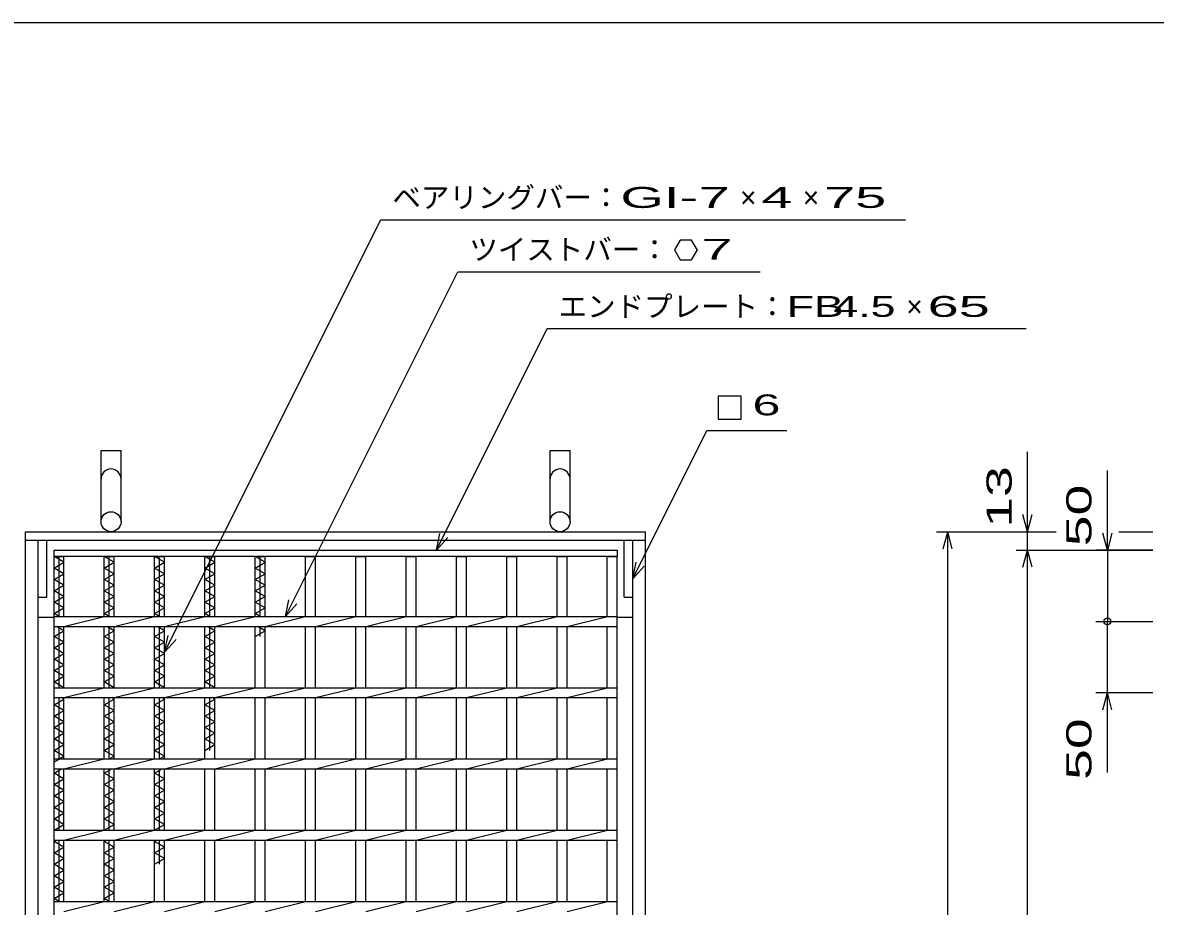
# Model space of a CAD drawing. Units: millimetres, scale not verified. Extents: x -1456 to 1389, y -1026 to 839.
# Drawn here: x -900 to -105, y 218 to 839 of the extents above; entities that cross this region are included whole.
import ezdxf
from ezdxf.enums import TextEntityAlignment as Align

# ---------------------------------------------------------------- set-up
doc = ezdxf.new("R2010")
doc.units = ezdxf.units.MM
doc.header["$LTSCALE"] = 8
for name, color, linetype, lineweight in [('0_2', 150, 'Continuous', 25), ('16', 3, 'Continuous', 25), ('19', 6, 'Continuous', 25), ('22', 4, 'Continuous', 25)]:
    doc.layers.add(name, color=color, linetype=linetype, lineweight=lineweight)
doc.styles.add('ベクトル', font='')
doc.styles.get('ベクトル').set_extended_font_data('ベクトル')

msp = doc.modelspace()

# ---------------------------------------------------------------- linework, layer by layer
at = {"layer": '0_2'}
msp.add_line((-1379.2, 838.8), (1388.8, 838.8), dxfattribs=at)
at = {"layer": '16'}
for p, q in [((-878, 468.5), (-483, 468.5)), ((-878, 464), (-878, 468.5)), ((-483, 464), (-878, 464)), ((-878, -227), (-878, 464)), ((-878, 464), (-871, 464)), ((-871, 460), (-878, 464)), ((-874.5, 422), (-874.5, 464)), ((-871, 422), (-871, 464)), ((-842.7, 422), (-842.7, 464)), ((-842.7, 464), (-835.7, 464)), ((-835.7, 460), (-842.7, 464)), ((-839.2, 422), (-839.2, 464)), ((-835.7, 422), (-835.7, 464)), ((-807.4, 422), (-807.4, 464)), ((-807.4, 464), (-800.4, 464)), ((-800.4, 460), (-807.4, 464)), ((-803.9, 422), (-803.9, 464)), ((-800.4, 422), (-800.4, 464)), ((-772.1, 422), (-772.1, 464)), ((-772.1, 464), (-765.1, 464)), ((-765.1, 460), (-772.1, 464)), ((-768.6, 422), (-768.6, 464)), ((-765.1, 422), (-765.1, 464)), ((-736.8, 422), (-736.8, 464)), ((-736.8, 464), (-729.8, 464)), ((-729.8, 460), (-736.8, 464)), ((-733.3, 422), (-733.3, 464)), ((-729.8, 422), (-729.8, 464)), ((-701.5, 422), (-701.5, 464)), ((-701.5, 464), (-694.5, 464)), ((-694.5, 422), (-694.5, 464)), ((-666.2, 422), (-666.2, 464)), ((-666.2, 464), (-659.2, 464)), ((-659.2, 422), (-659.2, 464)), ((-630.9, 422), (-630.9, 464)), ((-630.9, 464), (-623.9, 464)), ((-623.9, 422), (-623.9, 464)), ((-595.6, 422), (-595.6, 464)), ((-595.6, 464), (-588.6, 464)), ((-588.6, 422), (-588.6, 464)), ((-560.3, 422), (-560.3, 464)), ((-560.3, 464), (-553.3, 464)), ((-553.3, 422), (-553.3, 464)), ((-525, 422), (-525, 464)), ((-525, 464), (-518, 464)), ((-518, 422), (-518, 464)), ((-490, 422), (-490, 464)), ((-490, 464), (-483, 464)), ((-483, 468.5), (-483, 464)), ((-483, -227), (-483, 464)), ((-878, 456), (-871, 460)), ((-871, 452), (-878, 456)), ((-842.7, 456), (-835.7, 460)), ((-835.7, 452), (-842.7, 456)), ((-807.4, 456), (-800.4, 460)), ((-800.4, 452), (-807.4, 456)), ((-772.1, 456), (-765.1, 460)), ((-765.1, 452), (-772.1, 456)), ((-736.8, 456), (-729.8, 460)), ((-729.8, 452), (-736.8, 456)), ((-878, 448), (-871, 452)), ((-871, 444), (-878, 448)), ((-842.7, 448), (-835.7, 452)), ((-835.7, 444), (-842.7, 448)), ((-807.4, 448), (-800.4, 452)), ((-800.4, 444), (-807.4, 448)), ((-772.1, 448), (-765.1, 452)), ((-765.1, 444), (-772.1, 448)), ((-736.8, 448), (-729.8, 452)), ((-729.8, 444), (-736.8, 448)), ((-878, 440), (-871, 444)), ((-871, 436), (-878, 440)), ((-842.7, 440), (-835.7, 444)), ((-835.7, 436), (-842.7, 440)), ((-807.4, 440), (-800.4, 444)), ((-800.4, 436), (-807.4, 440)), ((-772.1, 440), (-765.1, 444)), ((-765.1, 436), (-772.1, 440)), ((-736.8, 440), (-729.8, 444)), ((-729.8, 436), (-736.8, 440)), ((-878, 432), (-871, 436)), ((-871, 428), (-878, 432)), ((-842.7, 432), (-835.7, 436)), ((-835.7, 428), (-842.7, 432)), ((-807.4, 432), (-800.4, 436)), ((-800.4, 428), (-807.4, 432)), ((-772.1, 432), (-765.1, 436)), ((-765.1, 428), (-772.1, 432)), ((-736.8, 432), (-729.8, 436)), ((-729.8, 428), (-736.8, 432)), ((-878, 424), (-871, 428)), ((-874.5, 422), (-878, 424)), ((-878, 422), (-483, 422)), ((-878, 415), (-878, 422)), ((-871, 415), (-842.7, 422)), ((-842.7, 424), (-835.7, 428)), ((-839.2, 422), (-842.7, 424)), ((-835.7, 415), (-807.4, 422)), ((-807.4, 424), (-800.4, 428)), ((-803.9, 422), (-807.4, 424)), ((-800.4, 415), (-772.1, 422)), ((-772.1, 424), (-765.1, 428)), ((-768.6, 422), (-772.1, 424)), ((-765.1, 415), (-736.8, 422)), ((-736.8, 424), (-729.8, 428)), ((-733.3, 422), (-736.8, 424)), ((-729.8, 415), (-701.5, 422)), ((-694.5, 415), (-666.2, 422)), ((-659.2, 415), (-630.9, 422)), ((-623.9, 415), (-595.6, 422)), ((-588.6, 415), (-560.3, 422)), ((-553.3, 415), (-525, 422)), ((-518, 415), (-489.7, 422)), ((-483, 415), (-483, 422)), ((-878, 415), (-483, 415)), ((-871, 412), (-876.25, 415)), ((-874.5, 372), (-874.5, 415)), ((-871, 372), (-871, 415)), ((-842.7, 372), (-842.7, 415)), ((-835.7, 412), (-840.95, 415)), ((-839.2, 372), (-839.2, 415)), ((-835.7, 372), (-835.7, 415)), ((-807.4, 372), (-807.4, 415)), ((-800.4, 412), (-805.65, 415)), ((-803.9, 372), (-803.9, 415)), ((-800.4, 372), (-800.4, 415)), ((-772.1, 372), (-772.1, 415)), ((-765.1, 412), (-770.35, 415)), ((-768.6, 372), (-768.6, 415)), ((-765.1, 372), (-765.1, 415)), ((-736.8, 372), (-736.8, 415)), ((-729.8, 412), (-735.05, 415)), ((-733.3, 408), (-733.3, 415)), ((-729.8, 372), (-729.8, 415)), ((-701.5, 372), (-701.5, 415)), ((-694.5, 372), (-694.5, 415)), ((-666.2, 372), (-666.2, 415)), ((-659.2, 372), (-659.2, 415)), ((-630.9, 372), (-630.9, 415)), ((-623.9, 372), (-623.9, 415)), ((-595.6, 372), (-595.6, 415)), ((-588.6, 372), (-588.6, 415)), ((-560.3, 372), (-560.3, 415)), ((-553.3, 372), (-553.3, 415)), ((-525, 372), (-525, 415)), ((-518, 372), (-518, 415)), ((-490, 372), (-490, 415)), ((-878, 408), (-871, 412)), ((-871, 404), (-878, 408)), ((-842.7, 408), (-835.7, 412)), ((-835.7, 404), (-842.7, 408)), ((-807.4, 408), (-800.4, 412)), ((-800.4, 404), (-807.4, 408)), ((-772.1, 408), (-765.1, 412)), ((-765.1, 404), (-772.1, 408)), ((-736.8, 408), (-729.8, 412)), ((-878, 400), (-871, 404)), ((-871, 396), (-878, 400)), ((-842.7, 400), (-835.7, 404)), ((-835.7, 396), (-842.7, 400)), ((-807.4, 400), (-800.4, 404)), ((-800.4, 396), (-807.4, 400)), ((-772.1, 400), (-765.1, 404)), ((-765.1, 396), (-772.1, 400)), ((-878, 392), (-871, 396)), ((-871, 388), (-878, 392)), ((-842.7, 392), (-835.7, 396)), ((-835.7, 388), (-842.7, 392)), ((-807.4, 392), (-800.4, 396)), ((-800.4, 388), (-807.4, 392)), ((-772.1, 392), (-765.1, 396)), ((-765.1, 388), (-772.1, 392)), ((-878, 384), (-871, 388)), ((-871, 380), (-878, 384)), ((-842.7, 384), (-835.7, 388)), ((-835.7, 380), (-842.7, 384)), ((-807.4, 384), (-800.4, 388)), ((-800.4, 380), (-807.4, 384)), ((-772.1, 384), (-765.1, 388)), ((-765.1, 380), (-772.1, 384)), ((-878, 376), (-871, 380)), ((-871, 372), (-878, 376)), ((-842.7, 376), (-835.7, 380)), ((-835.7, 372), (-842.7, 376)), ((-807.4, 376), (-800.4, 380)), ((-800.4, 372), (-807.4, 376)), ((-772.1, 376), (-765.1, 380)), ((-765.1, 372), (-772.1, 376)), ((-878, 372), (-483, 372)), ((-878, 365), (-878, 372)), ((-871, 365), (-842.7, 372)), ((-835.7, 365), (-807.4, 372)), ((-800.4, 365), (-772.1, 372)), ((-765.1, 365), (-736.8, 372)), ((-729.8, 365), (-701.5, 372)), ((-694.5, 365), (-666.2, 372)), ((-659.2, 365), (-630.9, 372)), ((-623.9, 365), (-595.6, 372)), ((-588.6, 365), (-560.3, 372)), ((-553.3, 365), (-525, 372)), ((-518, 365), (-489.7, 372)), ((-483, 365), (-483, 372)), ((-878, 365), (-483, 365)), ((-878, 360), (-871, 364)), ((-871, 356), (-878, 360)), ((-874.5, 322), (-874.5, 365)), ((-871, 364), (-872.75, 365)), ((-871, 322), (-871, 365)), ((-842.7, 322), (-842.7, 365)), ((-842.7, 360), (-835.7, 364)), ((-835.7, 356), (-842.7, 360)), ((-839.2, 322), (-839.2, 365)), ((-835.7, 364), (-837.45, 365)), ((-835.7, 322), (-835.7, 365)), ((-807.4, 322), (-807.4, 365)), ((-807.4, 360), (-800.4, 364)), ((-800.4, 356), (-807.4, 360)), ((-803.9, 322), (-803.9, 365)), ((-800.4, 364), (-802.15, 365)), ((-800.4, 322), (-800.4, 365)), ((-772.1, 322), (-772.1, 365)), ((-772.1, 360), (-765.1, 364)), ((-765.1, 356), (-772.1, 360)), ((-768.6, 328), (-768.6, 365)), ((-765.1, 364), (-766.85, 365)), ((-765.1, 322), (-765.1, 365)), ((-736.8, 322), (-736.8, 365)), ((-729.8, 322), (-729.8, 365)), ((-701.5, 322), (-701.5, 365)), ((-694.5, 322), (-694.5, 365)), ((-666.2, 322), (-666.2, 365)), ((-659.2, 322), (-659.2, 365)), ((-630.9, 322), (-630.9, 365)), ((-623.9, 322), (-623.9, 365)), ((-595.6, 322), (-595.6, 365)), ((-588.6, 322), (-588.6, 365)), ((-560.3, 322), (-560.3, 365)), ((-553.3, 322), (-553.3, 365)), ((-525, 322), (-525, 365)), ((-518, 322), (-518, 365)), ((-490, 322), (-490, 365)), ((-878, 352), (-871, 356)), ((-871, 348), (-878, 352)), ((-842.7, 352), (-835.7, 356)), ((-835.7, 348), (-842.7, 352)), ((-807.4, 352), (-800.4, 356)), ((-800.4, 348), (-807.4, 352)), ((-772.1, 352), (-765.1, 356)), ((-765.1, 348), (-772.1, 352)), ((-878, 344), (-871, 348)), ((-871, 340), (-878, 344)), ((-842.7, 344), (-835.7, 348)), ((-835.7, 340), (-842.7, 344)), ((-807.4, 344), (-800.4, 348)), ((-800.4, 340), (-807.4, 344)), ((-772.1, 344), (-765.1, 348)), ((-765.1, 340), (-772.1, 344)), ((-878, 336), (-871, 340)), ((-871, 332), (-878, 336)), ((-842.7, 336), (-835.7, 340)), ((-835.7, 332), (-842.7, 336)), ((-807.4, 336), (-800.4, 340)), ((-800.4, 332), (-807.4, 336)), ((-772.1, 336), (-765.1, 340)), ((-765.1, 332), (-772.1, 336)), ((-878, 328), (-871, 332)), ((-871, 324), (-878, 328)), ((-842.7, 328), (-835.7, 332)), ((-835.7, 324), (-842.7, 328)), ((-807.4, 328), (-800.4, 332)), ((-800.4, 324), (-807.4, 328)), ((-772.1, 328), (-765.1, 332)), ((-878, 320), (-871, 324)), ((-878, 322), (-483, 322)), ((-878, 315), (-878, 322)), ((-871, 315), (-842.7, 322)), ((-839.2, 322), (-835.7, 324)), ((-835.7, 315), (-807.4, 322)), ((-803.9, 322), (-800.4, 324)), ((-800.4, 315), (-772.1, 322)), ((-765.1, 315), (-736.8, 322)), ((-729.8, 315), (-701.5, 322)), ((-694.5, 315), (-666.2, 322)), ((-659.2, 315), (-630.9, 322)), ((-623.9, 315), (-595.6, 322)), ((-588.6, 315), (-560.3, 322)), ((-553.3, 315), (-525, 322)), ((-518, 315), (-489.7, 322)), ((-483, 315), (-483, 322)), ((-878, 315), (-483, 315)), ((-878, 312), (-872.75, 315)), ((-871, 308), (-878, 312)), ((-874.5, 272), (-874.5, 315)), ((-871, 272), (-871, 315)), ((-842.7, 272), (-842.7, 315)), ((-842.7, 312), (-837.45, 315)), ((-835.7, 308), (-842.7, 312)), ((-839.2, 272), (-839.2, 315)), ((-835.7, 272), (-835.7, 315)), ((-807.4, 272), (-807.4, 315)), ((-807.4, 312), (-802.15, 315)), ((-800.4, 308), (-807.4, 312)), ((-803.9, 272), (-803.9, 315)), ((-800.4, 272), (-800.4, 315)), ((-772.1, 272), (-772.1, 315)), ((-765.1, 272), (-765.1, 315)), ((-736.8, 272), (-736.8, 315)), ((-729.8, 272), (-729.8, 315)), ((-701.5, 272), (-701.5, 315)), ((-694.5, 272), (-694.5, 315)), ((-666.2, 272), (-666.2, 315)), ((-659.2, 272), (-659.2, 315)), ((-630.9, 272), (-630.9, 315)), ((-623.9, 272), (-623.9, 315)), ((-595.6, 272), (-595.6, 315)), ((-588.6, 272), (-588.6, 315)), ((-560.3, 272), (-560.3, 315)), ((-553.3, 272), (-553.3, 315)), ((-525, 272), (-525, 315)), ((-518, 272), (-518, 315)), ((-490, 272), (-490, 315)), ((-878, 304), (-871, 308)), ((-871, 300), (-878, 304)), ((-842.7, 304), (-835.7, 308)), ((-835.7, 300), (-842.7, 304)), ((-807.4, 304), (-800.4, 308)), ((-800.4, 300), (-807.4, 304)), ((-878, 296), (-871, 300)), ((-871, 292), (-878, 296)), ((-842.7, 296), (-835.7, 300)), ((-835.7, 292), (-842.7, 296)), ((-807.4, 296), (-800.4, 300)), ((-800.4, 292), (-807.4, 296)), ((-878, 288), (-871, 292)), ((-871, 284), (-878, 288)), ((-842.7, 288), (-835.7, 292)), ((-835.7, 284), (-842.7, 288)), ((-807.4, 288), (-800.4, 292)), ((-800.4, 284), (-807.4, 288)), ((-878, 280), (-871, 284)), ((-871, 276), (-878, 280)), ((-842.7, 280), (-835.7, 284)), ((-835.7, 276), (-842.7, 280)), ((-807.4, 280), (-800.4, 284)), ((-800.4, 276), (-807.4, 280)), ((-878, 272), (-871, 276)), ((-878, 272), (-483, 272)), ((-878, 265), (-878, 272)), ((-871, 265), (-842.7, 272)), ((-842.7, 272), (-835.7, 276)), ((-835.7, 265), (-807.4, 272)), ((-807.4, 272), (-800.4, 276)), ((-800.4, 265), (-772.1, 272)), ((-765.1, 265), (-736.8, 272)), ((-729.8, 265), (-701.5, 272)), ((-694.5, 265), (-666.2, 272)), ((-659.2, 265), (-630.9, 272)), ((-623.9, 265), (-595.6, 272)), ((-588.6, 265), (-560.3, 272)), ((-553.3, 265), (-525, 272)), ((-518, 265), (-489.7, 272)), ((-483, 265), (-483, 272)), ((-878, 265), (-483, 265)), ((-878, 264), (-876.25, 265)), ((-871, 260), (-878, 264)), ((-874.5, 222), (-874.5, 265)), ((-871, 222), (-871, 265)), ((-842.7, 222), (-842.7, 265)), ((-842.7, 264), (-840.95, 265)), ((-835.7, 260), (-842.7, 264)), ((-839.2, 222), (-839.2, 265)), ((-835.7, 222), (-835.7, 265)), ((-807.4, 222), (-807.4, 265)), ((-807.4, 264), (-805.65, 265)), ((-800.4, 260), (-807.4, 264)), ((-803.9, 248), (-803.9, 265)), ((-800.4, 222), (-800.4, 265)), ((-772.1, 222), (-772.1, 265)), ((-765.1, 222), (-765.1, 265)), ((-736.8, 222), (-736.8, 265)), ((-729.8, 222), (-729.8, 265)), ((-701.5, 222), (-701.5, 265)), ((-694.5, 222), (-694.5, 265)), ((-666.2, 222), (-666.2, 265)), ((-659.2, 222), (-659.2, 265)), ((-630.9, 222), (-630.9, 265)), ((-623.9, 222), (-623.9, 265)), ((-595.6, 222), (-595.6, 265)), ((-588.6, 222), (-588.6, 265)), ((-560.3, 222), (-560.3, 265)), ((-553.3, 222), (-553.3, 265)), ((-525, 222), (-525, 265)), ((-518, 222), (-518, 265)), ((-490, 222), (-490, 265)), ((-878, 256), (-871, 260)), ((-871, 252), (-878, 256)), ((-842.7, 256), (-835.7, 260)), ((-835.7, 252), (-842.7, 256)), ((-807.4, 256), (-800.4, 260)), ((-800.4, 252), (-807.4, 256)), ((-878, 248), (-871, 252)), ((-871, 244), (-878, 248)), ((-842.7, 248), (-835.7, 252)), ((-835.7, 244), (-842.7, 248)), ((-807.4, 248), (-800.4, 252)), ((-878, 240), (-871, 244)), ((-871, 236), (-878, 240)), ((-842.7, 240), (-835.7, 244)), ((-835.7, 236), (-842.7, 240)), ((-878, 232), (-871, 236)), ((-871, 228), (-878, 232)), ((-842.7, 232), (-835.7, 236)), ((-835.7, 228), (-842.7, 232)), ((-878, 224), (-871, 228)), ((-874.5, 222), (-878, 224)), ((-842.7, 224), (-835.7, 228)), ((-839.2, 222), (-842.7, 224)), ((-878, 222), (-483, 222)), ((-878, 215), (-878, 222)), ((-871, 215), (-842.7, 222)), ((-835.7, 215), (-807.4, 222)), ((-800.4, 215), (-772.1, 222)), ((-765.1, 215), (-736.8, 222)), ((-729.8, 215), (-701.5, 222)), ((-694.5, 215), (-666.2, 222)), ((-659.2, 215), (-630.9, 222)), ((-623.9, 215), (-595.6, 222)), ((-588.6, 215), (-560.3, 222)), ((-553.3, 215), (-525, 222)), ((-518, 215), (-489.7, 222)), ((-483, 215), (-483, 222))]:
    msp.add_line(p, q, dxfattribs=at)
at = {"layer": '19'}
for p, q in [((-845, 488.5), (-845, 538.5)), ((-845, 538.5), (-831, 538.5)), ((-831, 488.5), (-831, 538.5)), ((-530, 488.5), (-530, 538.5)), ((-530, 538.5), (-516, 538.5)), ((-516, 488.5), (-516, 538.5)), ((-898, 481.5), (-463, 481.5)), ((-898, -244.5), (-898, 481.5)), ((-463, -244.5), (-463, 481.5)), ((-898, 475.5), (-463, 475.5)), ((-889, -238.5), (-889, 475.5)), ((-889, 475.5), (-883, 475.5)), ((-889, 435.5), (-889, 475.5)), ((-883, 435.5), (-883, 475.5)), ((-478, 475.5), (-472, 475.5)), ((-478, 435.5), (-478, 475.5)), ((-472, -238.5), (-472, 475.5)), ((-472, 435.5), (-472, 475.5)), ((-889, 435.5), (-883, 435.5)), ((-478, 435.5), (-472, 435.5)), ((-889, 421.5), (-878, 421.5)), ((-483, 421.5), (-472, 421.5))]:
    msp.add_line(p, q, dxfattribs=at)
for centre in [(-838, 488.5), (-523, 488.5)]:
    msp.add_circle(centre, 7, dxfattribs=at)
for centre in [(-838, 518.5), (-523, 518.5)]:
    msp.add_arc(centre, 7, 0, 180, dxfattribs=at)
at = {"layer": '22'}
for p, q in [((-800.4, 397), (-648.65, 700.5)), ((-648.65, 700.5), (-280.65, 700.5)), ((-438.65, 686.212), (-442.65, 679.284)), ((-430.65, 686.212), (-438.65, 686.212)), ((-426.65, 679.2), (-430.65, 686.212)), ((-442.65, 679.284), (-438.65, 672.356)), ((-430.65, 672.356), (-426.65, 679.284)), ((-438.65, 672.356), (-430.65, 672.356)), ((-715.65, 422), (-594.65, 664)), ((-594.65, 664), (-382.65, 664)), ((-609.75, 468.5), (-532, 624)), ((-532, 624), (-196, 624)), ((-396, 576.5), (-412, 576.5)), ((-412, 576.5), (-412, 560.5)), ((-396, 560.5), (-396, 576.5)), ((-412, 560.5), (-396, 560.5)), ((-472, 448.5), (-420, 552.5)), ((-420, 552.5), (-364, 552.5)), ((-195, 481.5), (-195, 537.5)), ((-139, 468.5), (-139, 524.5)), ((-195, 481.5), (-198.2, 493.5)), ((-195, 481.5), (-191.8, 493.5)), ((-609.75, 468.5), (-607.35, 480.18)), ((-609.75, 468.5), (-601.75, 477.3)), ((-259, 481.5), (-175, 481.5)), ((-254.2, 469.5), (-251, 481.5)), ((-247.8, 469.5), (-251, 481.5)), ((-251, -244.5), (-251, 481.5)), ((-203, 481.5), (-175, 481.5)), ((-195, 468.5), (-195, 481.5)), ((-139, 468.5), (-142.2, 480.5)), ((-135.8, 480.5), (-139, 468.5)), ((-131, 481.5), (-107, 481.5)), ((-131, 481.5), (-107, 481.5)), ((-203, 468.5), (-107, 468.5)), ((-198.2, 456.5), (-195, 468.5)), ((-191.8, 456.5), (-195, 468.5)), ((-195, -231.5), (-195, 468.5)), ((-107, 468.5), (-147, 468.5)), ((-139, 468.5), (-139, 418.5)), ((-472, 448.5), (-469.6, 460.18)), ((-472, 448.5), (-464, 457.3)), ((-715.65, 422), (-713.25, 433.68)), ((-715.65, 422), (-707.65, 430.8)), ((-147, 418.5), (-107, 418.5)), ((-139, 368.5), (-139, 418.5)), ((-800.4, 397), (-798, 408.68)), ((-800.4, 397), (-792.4, 405.8)), ((-147, 368.5), (-107, 368.5)), ((-142.2, 356.5), (-139, 368.5)), ((-135.8, 356.5), (-139, 368.5)), ((-139, 312.5), (-139, 368.5))]:
    msp.add_line(p, q, dxfattribs=at)
msp.add_circle((-139, 418.5), 2.4, dxfattribs=at)

# ---------------------------------------------------------------- texts
at = {"layer": '22', "color": 2, "style": 'ベクトル'}
for s, p in [('ベアリングバー：', (-640.65, 716.1)), ('×', (-396.65, 716.1)), ('×', (-352.65, 716.1)), ('ツイストバー：', (-586.65, 679.6)), ('エンドプレート：', (-524, 639.6)), ('×', (-280, 639.6))]:
    msp.add_text(s, height=14.66, dxfattribs=at).set_placement(p, align=Align.MIDDLE_LEFT)
for s, width, p in [('GI-', 2, (-480.65, 716.1)), (' 7 ', 2, (-436.65, 716.1)), (' 4 ', 2, (-392.65, 716.1)), (' 75 ', 2, (-348.65, 716.1)), (' 7 ', 2, (-434.65, 679.684)), ('FB', 1.6, (-364, 639.6)), (' 4.5 ', 1.6, (-340, 639.6)), (' 65 ', 2, (-276, 639.6)), ('6', 1.8, (-388, 570.5))]:
    msp.add_text(s, height=14.66, dxfattribs=dict(at, width=width)).set_placement(p, align=Align.MIDDLE_LEFT)
at = {"layer": '22', "color": 2, "style": 'ベクトル', "width": 1.65}
for s, p in [(' 13 ', (-215, 473.5)), (' 50 ', (-159, 460.5)), (' 50 ', (-159, 296.5))]:
    msp.add_text(s, height=17.6, rotation=90, dxfattribs=at).set_placement(p, align=Align.MIDDLE_LEFT)

doc.saveas('drawing.dxf')
